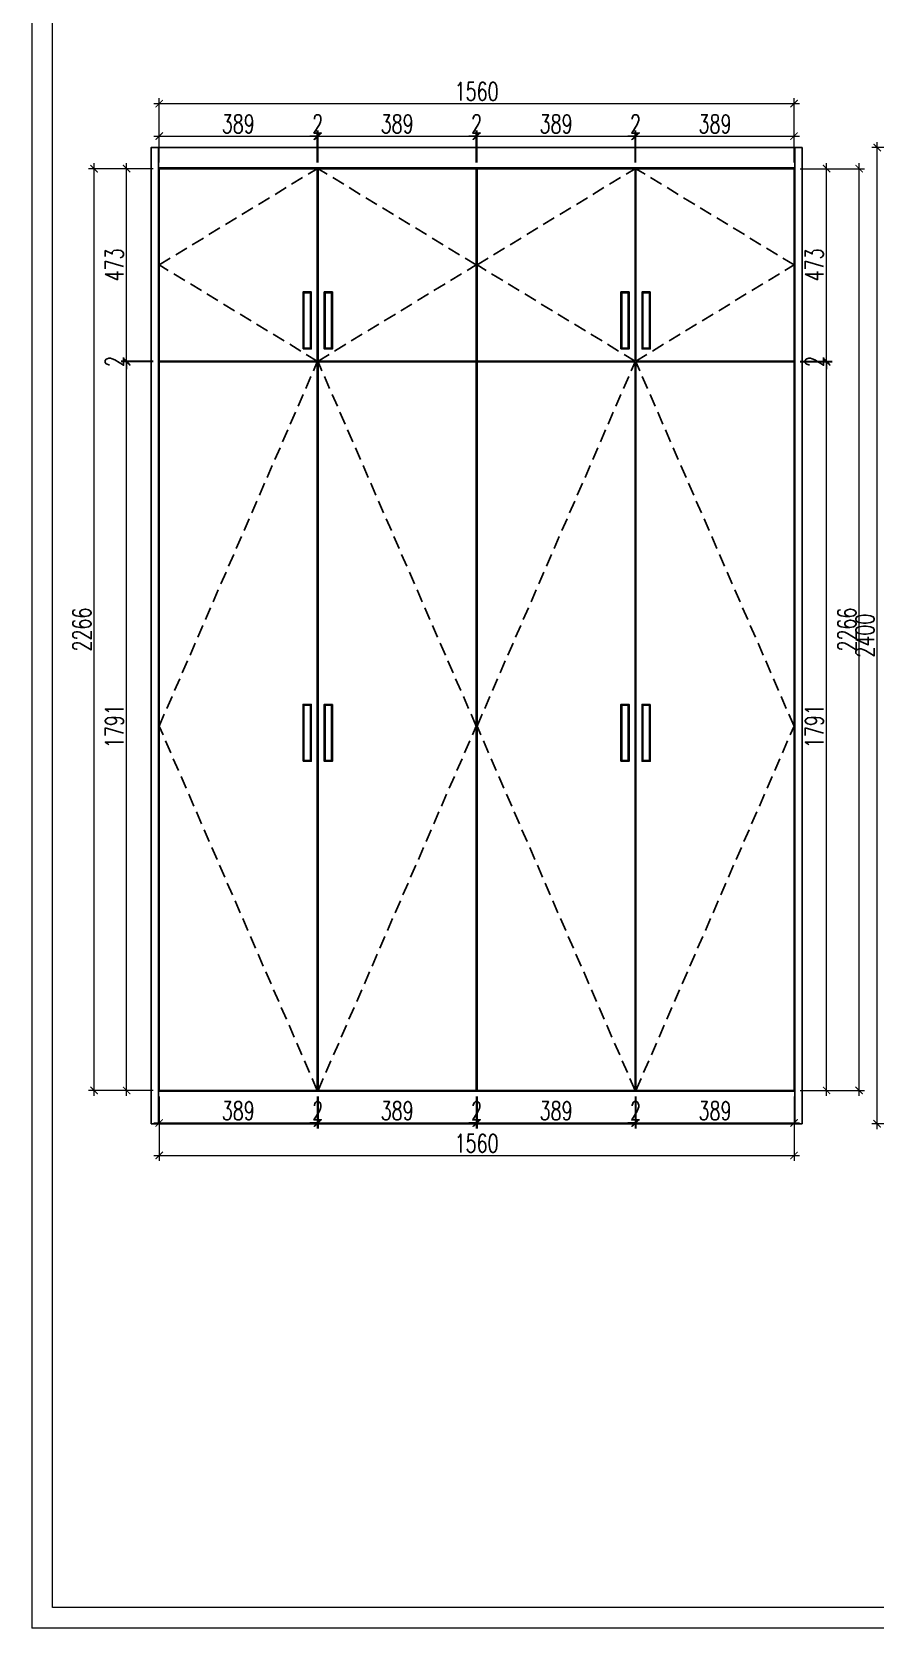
# Model space of a CAD drawing. Header units: millimetres. Extents: x -38266 to -32473, y -5741 to 727.
# Drawn here: x -38266 to -36195, y -5741 to -1817 of the extents above; entities that cross this region are included whole.
import ezdxf
from ezdxf.enums import TextEntityAlignment as Align

# ---------------------------------------------------------------- set-up
doc = ezdxf.new("R2010")
doc.units = ezdxf.units.MM
doc.header["$LTSCALE"] = 5
doc.linetypes.add('HIDDEN', pattern=[9.525, 6.35, -3.175])
for name, color, linetype in [('0-标注', 7, 'Continuous'), ('Layer_CabinetText', 3, 'Continuous'), ('图框', 7, 'Continuous'), ('抽屉盒', 8, 'Continuous'), ('拉手', 252, 'Continuous'), ('暗拉手', 252, 'Continuous'), ('柜体结构', 7, 'Continuous'), ('灯带', 7, 'Continuous'), ('衣杆', 7, 'Continuous'), ('门板图纸', 6, 'Continuous'), ('门板开启线', 8, 'HIDDEN'), ('门板遮罩', 7, 'Continuous')]:
    doc.layers.add(name, color=color, linetype=linetype)
doc.styles.add('DIMTEXT', font='simplex.shx', dxfattribs={"width": 0.7, "bigfont": 'gbcbig.shx'})
doc.styles.get("Standard").update_dxf_attribs({"font": 'arial.ttf'})
doc.dimstyles.new('雷神标注3', dxfattribs={"dimscale": 15, "dimtxt": 3, "dimasz": 1.2, "dimexe": 0.9, "dimexo": 1, "dimgap": 0.5, "dimtad": 1, "dimdec": 0, "dimzin": 13, "dimdsep": 46, "dimtxsty": 'DIMTEXT', "dimblk1": 'ARCHTICK', "dimblk2": 'ARCHTICK', "dimsah": 1, "dimcen": 2, "dimdle": 0.9, "dimclrd": 1, "dimclre": 1, "dimclrt": 1, "dimadec": 1, "dimazin": 0, "dimtfac": 1, "dimtdec": 0, "dimtix": 1, "dimtmove": 1, "dimatfit": 3, "dimfxl": 5, "dimfxlon": 1, "dimtolj": 1, "dimtzin": 13, "dimlwd": 5, "dimlwe": 5, "dimarcsym": 0})

# ---------------------------------------------------------------- blocks, each defined once
blk = doc.blocks.new('*U3')
at = {"color": 2}
for points in [[(55, -2.8), (70, -2.8), (70, 92.2), (55, 92.2)], [(703, 92.2), (718, 92.2), (718, -2.8), (703, -2.8)], [(5, 44.3), (0, 44.3), (0, 0), (5, 0)], [(5, 42), (55, 42), (55, 2.2), (5, 2.2)], [(70, 42.2), (120, 42.2), (120, 2.2), (70, 2.2)], [(120, 42.2), (653, 42.2), (653, 2.2), (120, 2.2)], [(653, 42.2), (703, 42.2), (703, 2.2), (653, 2.2)], [(718, 42.2), (768, 42.2), (768, 2.2), (718, 2.2)], [(768, 0.2), (773, 0.2), (773, 44.8), (768, 44.8)]]:
    blk.add_lwpolyline(points, close=True, dxfattribs=at)
blk = doc.blocks.new('*U4')
at = {"color": 2}
for p, q in [((0, 10), (773, 10)), ((0, 0), (0, 10)), ((773, 0), (0, 0)), ((2, 0), (2, 10)), ((771, 10), (771, 0)), ((773, 10), (773, 0))]:
    blk.add_line(p, q, dxfattribs=at)
at = {"color": 2, "linetype": 'HIDDEN'}
blk.add_line((2, 3.5), (771, 3.5), dxfattribs=at)
blk = doc.blocks.new('雷神工具箱暗拉手')
at = {"ltscale": 133.333333}
blk.add_lwpolyline([(50, 12.5), (50, -12.5), (-50, -12.5), (-50, 12.5)], close=True, dxfattribs=at)
at = {"color": 250, "ltscale": 133.333333}
blk.add_lwpolyline([(47.5, 10), (47.5, -10), (-47.5, -10), (-47.5, 10)], close=True, dxfattribs=at)
at = {"color": 8, "ltscale": 133.333333}
blk.add_lwpolyline([(25, -10, 1), (25, 10), (-25, 10, 1), (-25, -10), (26.3, -10)], format="xyb", dxfattribs=at)
blk = doc.blocks.new('202603062104', base_point=(81.8, 110.7))
at = {"color": 2}
for points in [[(71.8, 40.7), (91.8, 40.7), (91.8, 180.7), (71.8, 180.7)], [(73.8, 42.7), (89.8, 42.7), (89.8, 178.7), (73.8, 178.7)]]:
    blk.add_lwpolyline(points, close=True, dxfattribs=at)
blk = doc.blocks.new('_ARCHTICK')
at = {"color": 0, "linetype": 'ByBlock', "const_width": 0.15}
blk.add_lwpolyline([(-0.5, -0.5), (0.5, 0.5)], dxfattribs=at)
blk = doc.blocks.new('*D13')
at = {"layer": '0-标注', "color": 1, "lineweight": 5, "transparency": 16777216}
for p, q in [((-37953.7, -4434.2), (-37953.7, -4512.7)), ((-37565.2, -4434.2), (-37565.2, -4512.7)), ((-37967.2, -4499.2), (-37551.7, -4499.2))]:
    blk.add_line(p, q, dxfattribs=at)
at = {"layer": 'Defpoints', "color": 0, "transparency": 16777216}
for p in [(-37953.7, -4419.2), (-37565.2, -4419.2), (-37565.2, -4499.2)]:
    blk.add_point(p, dxfattribs=at)
at = {"layer": '0-标注', "color": 1, "lineweight": 5, "transparency": 16777216, "xscale": 17.99999999999999, "yscale": 17.99999999999999, "zscale": 17.99999999999999, "rotation": 180}
blk.add_blockref('_ARCHTICK', (-37953.7, -4499.2), dxfattribs=at)
at = {"layer": '0-标注', "color": 1, "lineweight": 5, "transparency": 16777216, "xscale": 17.99999999999999, "yscale": 17.99999999999999, "zscale": 17.99999999999999}
blk.add_blockref('_ARCHTICK', (-37565.2, -4499.2), dxfattribs=at)
at = {"layer": '0-标注', "color": 1, "transparency": 16777216, "insert": (-37759.45, -4469.2), "char_height": 45, "attachment_point": 5, "style": 'DIMTEXT'}
blk.add_mtext('\\A1;389', dxfattribs=at)
blk = doc.blocks.new('*D14')
at = {"layer": '0-标注', "color": 1, "lineweight": 5, "transparency": 16777216}
for p, q in [((-37565.2, -4434.2), (-37565.2, -4512.7)), ((-37563.2, -4434.2), (-37563.2, -4512.7)), ((-37565.2, -4499.2), (-37583.2, -4499.2)), ((-37565.2, -4499.2), (-37563.2, -4499.2)), ((-37563.2, -4499.2), (-37545.2, -4499.2))]:
    blk.add_line(p, q, dxfattribs=at)
at = {"layer": 'Defpoints', "color": 0, "transparency": 16777216}
for p in [(-37565.2, -4419.2), (-37563.2, -4419.2), (-37563.2, -4499.2)]:
    blk.add_point(p, dxfattribs=at)
at = {"layer": '0-标注', "color": 1, "lineweight": 5, "transparency": 16777216, "xscale": 17.99999999999999, "yscale": 17.99999999999999, "zscale": 17.99999999999999}
blk.add_blockref('_ARCHTICK', (-37565.2, -4499.2), dxfattribs=at)
at = {"layer": '0-标注', "color": 1, "lineweight": 5, "transparency": 16777216, "xscale": 17.99999999999999, "yscale": 17.99999999999999, "zscale": 17.99999999999999, "rotation": 180}
blk.add_blockref('_ARCHTICK', (-37563.2, -4499.2), dxfattribs=at)
at = {"layer": '0-标注', "color": 1, "transparency": 16777216, "insert": (-37564.2, -4469.2), "char_height": 45, "attachment_point": 5, "style": 'DIMTEXT'}
blk.add_mtext('\\A1;2', dxfattribs=at)
blk = doc.blocks.new('*D15')
at = {"layer": '0-标注', "color": 1, "lineweight": 5, "transparency": 16777216}
for p, q in [((-37563.2, -4434.2), (-37563.2, -4512.7)), ((-37174.7, -4434.2), (-37174.7, -4512.7)), ((-37576.7, -4499.2), (-37161.2, -4499.2))]:
    blk.add_line(p, q, dxfattribs=at)
at = {"layer": 'Defpoints', "color": 0, "transparency": 16777216}
for p in [(-37563.2, -4419.2), (-37174.7, -4419.2), (-37174.7, -4499.2)]:
    blk.add_point(p, dxfattribs=at)
at = {"layer": '0-标注', "color": 1, "lineweight": 5, "transparency": 16777216, "xscale": 17.99999999999999, "yscale": 17.99999999999999, "zscale": 17.99999999999999, "rotation": 180}
blk.add_blockref('_ARCHTICK', (-37563.2, -4499.2), dxfattribs=at)
at = {"layer": '0-标注', "color": 1, "lineweight": 5, "transparency": 16777216, "xscale": 17.99999999999999, "yscale": 17.99999999999999, "zscale": 17.99999999999999}
blk.add_blockref('_ARCHTICK', (-37174.7, -4499.2), dxfattribs=at)
at = {"layer": '0-标注', "color": 1, "transparency": 16777216, "insert": (-37368.95, -4469.2), "char_height": 45, "attachment_point": 5, "style": 'DIMTEXT'}
blk.add_mtext('\\A1;389', dxfattribs=at)
blk = doc.blocks.new('*D16')
at = {"layer": '0-标注', "color": 1, "lineweight": 5, "transparency": 16777216}
for p, q in [((-37174.7, -4434.2), (-37174.7, -4512.7)), ((-37172.7, -4434.2), (-37172.7, -4512.7)), ((-37174.7, -4499.2), (-37192.7, -4499.2)), ((-37174.7, -4499.2), (-37172.7, -4499.2)), ((-37172.7, -4499.2), (-37154.7, -4499.2))]:
    blk.add_line(p, q, dxfattribs=at)
at = {"layer": 'Defpoints', "color": 0, "transparency": 16777216}
for p in [(-37174.7, -4419.2), (-37172.7, -4419.2), (-37172.7, -4499.2)]:
    blk.add_point(p, dxfattribs=at)
at = {"layer": '0-标注', "color": 1, "lineweight": 5, "transparency": 16777216, "xscale": 17.99999999999999, "yscale": 17.99999999999999, "zscale": 17.99999999999999}
blk.add_blockref('_ARCHTICK', (-37174.7, -4499.2), dxfattribs=at)
at = {"layer": '0-标注', "color": 1, "lineweight": 5, "transparency": 16777216, "xscale": 17.99999999999999, "yscale": 17.99999999999999, "zscale": 17.99999999999999, "rotation": 180}
blk.add_blockref('_ARCHTICK', (-37172.7, -4499.2), dxfattribs=at)
at = {"layer": '0-标注', "color": 1, "transparency": 16777216, "insert": (-37173.7, -4469.2), "char_height": 45, "attachment_point": 5, "style": 'DIMTEXT'}
blk.add_mtext('\\A1;2', dxfattribs=at)
blk = doc.blocks.new('*D17')
at = {"layer": '0-标注', "color": 1, "lineweight": 5, "transparency": 16777216}
for p, q in [((-37172.7, -4434.2), (-37172.7, -4512.7)), ((-36784.2, -4434.2), (-36784.2, -4512.7)), ((-37186.2, -4499.2), (-36770.7, -4499.2))]:
    blk.add_line(p, q, dxfattribs=at)
at = {"layer": 'Defpoints', "color": 0, "transparency": 16777216}
for p in [(-37172.7, -4419.2), (-36784.2, -4419.2), (-36784.2, -4499.2)]:
    blk.add_point(p, dxfattribs=at)
at = {"layer": '0-标注', "color": 1, "lineweight": 5, "transparency": 16777216, "xscale": 17.99999999999999, "yscale": 17.99999999999999, "zscale": 17.99999999999999, "rotation": 180}
blk.add_blockref('_ARCHTICK', (-37172.7, -4499.2), dxfattribs=at)
at = {"layer": '0-标注', "color": 1, "lineweight": 5, "transparency": 16777216, "xscale": 17.99999999999999, "yscale": 17.99999999999999, "zscale": 17.99999999999999}
blk.add_blockref('_ARCHTICK', (-36784.2, -4499.2), dxfattribs=at)
at = {"layer": '0-标注', "color": 1, "transparency": 16777216, "insert": (-36978.45, -4469.2), "char_height": 45, "attachment_point": 5, "style": 'DIMTEXT'}
blk.add_mtext('\\A1;389', dxfattribs=at)
blk = doc.blocks.new('*D18')
at = {"layer": '0-标注', "color": 1, "lineweight": 5, "transparency": 16777216}
for p, q in [((-36784.2, -4434.2), (-36784.2, -4512.7)), ((-36782.2, -4434.2), (-36782.2, -4512.7)), ((-36784.2, -4499.2), (-36802.2, -4499.2)), ((-36784.2, -4499.2), (-36782.2, -4499.2)), ((-36782.2, -4499.2), (-36764.2, -4499.2))]:
    blk.add_line(p, q, dxfattribs=at)
at = {"layer": 'Defpoints', "color": 0, "transparency": 16777216}
for p in [(-36784.2, -4419.2), (-36782.2, -4419.2), (-36782.2, -4499.2)]:
    blk.add_point(p, dxfattribs=at)
at = {"layer": '0-标注', "color": 1, "lineweight": 5, "transparency": 16777216, "xscale": 17.99999999999999, "yscale": 17.99999999999999, "zscale": 17.99999999999999}
blk.add_blockref('_ARCHTICK', (-36784.2, -4499.2), dxfattribs=at)
at = {"layer": '0-标注', "color": 1, "lineweight": 5, "transparency": 16777216, "xscale": 17.99999999999999, "yscale": 17.99999999999999, "zscale": 17.99999999999999, "rotation": 180}
blk.add_blockref('_ARCHTICK', (-36782.2, -4499.2), dxfattribs=at)
at = {"layer": '0-标注', "color": 1, "transparency": 16777216, "insert": (-36783.2, -4469.2), "char_height": 45, "attachment_point": 5, "style": 'DIMTEXT'}
blk.add_mtext('\\A1;2', dxfattribs=at)
blk = doc.blocks.new('*D19')
at = {"layer": '0-标注', "color": 1, "lineweight": 5, "transparency": 16777216}
for p, q in [((-36782.2, -4434.2), (-36782.2, -4512.7)), ((-36393.7, -4434.2), (-36393.7, -4512.7)), ((-36795.7, -4499.2), (-36380.2, -4499.2))]:
    blk.add_line(p, q, dxfattribs=at)
at = {"layer": 'Defpoints', "color": 0, "transparency": 16777216}
for p in [(-36782.2, -4419.2), (-36393.7, -4419.2), (-36393.7, -4499.2)]:
    blk.add_point(p, dxfattribs=at)
at = {"layer": '0-标注', "color": 1, "lineweight": 5, "transparency": 16777216, "xscale": 17.99999999999999, "yscale": 17.99999999999999, "zscale": 17.99999999999999, "rotation": 180}
blk.add_blockref('_ARCHTICK', (-36782.2, -4499.2), dxfattribs=at)
at = {"layer": '0-标注', "color": 1, "lineweight": 5, "transparency": 16777216, "xscale": 17.99999999999999, "yscale": 17.99999999999999, "zscale": 17.99999999999999}
blk.add_blockref('_ARCHTICK', (-36393.7, -4499.2), dxfattribs=at)
at = {"layer": '0-标注', "color": 1, "transparency": 16777216, "insert": (-36587.95, -4469.2), "char_height": 45, "attachment_point": 5, "style": 'DIMTEXT'}
blk.add_mtext('\\A1;389', dxfattribs=at)
blk = doc.blocks.new('*D20')
at = {"layer": '0-标注', "color": 1, "lineweight": 5, "transparency": 16777216}
for p, q in [((-37953.7, -4504.2), (-37953.7, -4592.7)), ((-36393.7, -4504.2), (-36393.7, -4592.7)), ((-37967.2, -4579.2), (-36380.2, -4579.2))]:
    blk.add_line(p, q, dxfattribs=at)
at = {"layer": 'Defpoints', "color": 0, "transparency": 16777216}
for p in [(-37953.7, -4419.2), (-36393.7, -4419.2), (-36393.7, -4579.2)]:
    blk.add_point(p, dxfattribs=at)
at = {"layer": '0-标注', "color": 1, "lineweight": 5, "transparency": 16777216, "xscale": 17.99999999999999, "yscale": 17.99999999999999, "zscale": 17.99999999999999, "rotation": 180}
blk.add_blockref('_ARCHTICK', (-37953.7, -4579.2), dxfattribs=at)
at = {"layer": '0-标注', "color": 1, "lineweight": 5, "transparency": 16777216, "xscale": 17.99999999999999, "yscale": 17.99999999999999, "zscale": 17.99999999999999}
blk.add_blockref('_ARCHTICK', (-36393.7, -4579.2), dxfattribs=at)
at = {"layer": '0-标注', "color": 1, "transparency": 16777216, "insert": (-37173.7, -4549.2), "char_height": 45, "attachment_point": 5, "style": 'DIMTEXT'}
blk.add_mtext('\\A1;1560', dxfattribs=at)
blk = doc.blocks.new('*D21')
at = {"layer": '0-标注', "color": 1, "lineweight": 5, "transparency": 16777216}
for p, q in [((-37968.7, -2628.2), (-38047.2, -2628.2)), ((-38033.7, -4432.7), (-38033.7, -2614.7)), ((-37968.7, -4419.2), (-38047.2, -4419.2))]:
    blk.add_line(p, q, dxfattribs=at)
at = {"layer": 'Defpoints', "color": 0, "transparency": 16777216}
for p in [(-38033.7, -2628.2), (-37953.7, -2628.2), (-37953.7, -4419.2)]:
    blk.add_point(p, dxfattribs=at)
at = {"layer": '0-标注', "color": 1, "lineweight": 5, "transparency": 16777216, "xscale": 17.99999999999999, "yscale": 17.99999999999999, "zscale": 17.99999999999999}
for p, rotation in [((-38033.7, -2628.2), 90), ((-38033.7, -4419.2), 270)]:
    blk.add_blockref('_ARCHTICK', p, dxfattribs=dict(at, rotation=rotation))
at = {"layer": '0-标注', "color": 1, "transparency": 16777216, "insert": (-38063.7, -3523.7), "char_height": 45, "attachment_point": 5, "rotation": 90, "style": 'DIMTEXT'}
blk.add_mtext('\\A1;1791', dxfattribs=at)
blk = doc.blocks.new('*D22')
at = {"layer": '0-标注', "color": 1, "lineweight": 5, "transparency": 16777216}
for p, q in [((-37968.7, -2626.2), (-38047.2, -2626.2)), ((-37968.7, -2628.2), (-38047.2, -2628.2)), ((-38033.7, -2626.2), (-38033.7, -2608.2)), ((-38033.7, -2628.2), (-38033.7, -2626.2)), ((-38033.7, -2628.2), (-38033.7, -2646.2))]:
    blk.add_line(p, q, dxfattribs=at)
at = {"layer": 'Defpoints', "color": 0, "transparency": 16777216}
for p in [(-38033.7, -2626.2), (-37953.7, -2626.2), (-37953.7, -2628.2)]:
    blk.add_point(p, dxfattribs=at)
at = {"layer": '0-标注', "color": 1, "lineweight": 5, "transparency": 16777216, "xscale": 17.99999999999999, "yscale": 17.99999999999999, "zscale": 17.99999999999999}
for p, rotation in [((-38033.7, -2626.2), 270), ((-38033.7, -2628.2), 90)]:
    blk.add_blockref('_ARCHTICK', p, dxfattribs=dict(at, rotation=rotation))
at = {"layer": '0-标注', "color": 1, "transparency": 16777216, "insert": (-38063.7, -2627.2), "char_height": 45, "attachment_point": 5, "rotation": 90, "style": 'DIMTEXT'}
blk.add_mtext('\\A1;2', dxfattribs=at)
blk = doc.blocks.new('*D23')
at = {"layer": '0-标注', "color": 1, "lineweight": 5, "transparency": 16777216}
for p, q in [((-37968.7, -2153.2), (-38047.2, -2153.2)), ((-38033.7, -2639.7), (-38033.7, -2139.7)), ((-37968.7, -2626.2), (-38047.2, -2626.2))]:
    blk.add_line(p, q, dxfattribs=at)
at = {"layer": 'Defpoints', "color": 0, "transparency": 16777216}
for p in [(-38033.7, -2153.2), (-37953.7, -2153.2), (-37953.7, -2626.2)]:
    blk.add_point(p, dxfattribs=at)
at = {"layer": '0-标注', "color": 1, "lineweight": 5, "transparency": 16777216, "xscale": 17.99999999999999, "yscale": 17.99999999999999, "zscale": 17.99999999999999}
for p, rotation in [((-38033.7, -2153.2), 90), ((-38033.7, -2626.2), 270)]:
    blk.add_blockref('_ARCHTICK', p, dxfattribs=dict(at, rotation=rotation))
at = {"layer": '0-标注', "color": 1, "transparency": 16777216, "insert": (-38063.7, -2389.7), "char_height": 45, "attachment_point": 5, "rotation": 90, "style": 'DIMTEXT'}
blk.add_mtext('\\A1;473', dxfattribs=at)
blk = doc.blocks.new('*D24')
at = {"layer": '0-标注', "color": 1, "lineweight": 5, "transparency": 16777216}
for p, q in [((-38038.7, -2153.2), (-38127.2, -2153.2)), ((-38113.7, -4432.7), (-38113.7, -2139.7)), ((-38038.7, -4419.2), (-38127.2, -4419.2))]:
    blk.add_line(p, q, dxfattribs=at)
at = {"layer": 'Defpoints', "color": 0, "transparency": 16777216}
for p in [(-38113.7, -2153.2), (-37953.7, -2153.2), (-37953.7, -4419.2)]:
    blk.add_point(p, dxfattribs=at)
at = {"layer": '0-标注', "color": 1, "lineweight": 5, "transparency": 16777216, "xscale": 17.99999999999999, "yscale": 17.99999999999999, "zscale": 17.99999999999999}
for p, rotation in [((-38113.7, -2153.2), 90), ((-38113.7, -4419.2), 270)]:
    blk.add_blockref('_ARCHTICK', p, dxfattribs=dict(at, rotation=rotation))
at = {"layer": '0-标注', "color": 1, "transparency": 16777216, "insert": (-38143.7, -3286.2), "char_height": 45, "attachment_point": 5, "rotation": 90, "style": 'DIMTEXT'}
blk.add_mtext('\\A1;2266', dxfattribs=at)
blk = doc.blocks.new('*D25')
at = {"layer": '0-标注', "color": 1, "lineweight": 5, "transparency": 16777216}
for p, q in [((-37967.2, -2073.2), (-37551.7, -2073.2)), ((-37953.7, -2138.2), (-37953.7, -2059.7)), ((-37565.2, -2138.2), (-37565.2, -2059.7))]:
    blk.add_line(p, q, dxfattribs=at)
at = {"layer": 'Defpoints', "color": 0, "transparency": 16777216}
for p in [(-37565.2, -2073.2), (-37953.7, -2153.2), (-37565.2, -2153.2)]:
    blk.add_point(p, dxfattribs=at)
at = {"layer": '0-标注', "color": 1, "lineweight": 5, "transparency": 16777216, "xscale": 17.99999999999999, "yscale": 17.99999999999999, "zscale": 17.99999999999999, "rotation": 180}
blk.add_blockref('_ARCHTICK', (-37953.7, -2073.2), dxfattribs=at)
at = {"layer": '0-标注', "color": 1, "lineweight": 5, "transparency": 16777216, "xscale": 17.99999999999999, "yscale": 17.99999999999999, "zscale": 17.99999999999999}
blk.add_blockref('_ARCHTICK', (-37565.2, -2073.2), dxfattribs=at)
at = {"layer": '0-标注', "color": 1, "transparency": 16777216, "insert": (-37759.45, -2043.2), "char_height": 45, "attachment_point": 5, "style": 'DIMTEXT'}
blk.add_mtext('\\A1;389', dxfattribs=at)
blk = doc.blocks.new('*D26')
at = {"layer": '0-标注', "color": 1, "lineweight": 5, "transparency": 16777216}
for p, q in [((-37565.2, -2073.2), (-37583.2, -2073.2)), ((-37565.2, -2138.2), (-37565.2, -2059.7)), ((-37565.2, -2073.2), (-37563.2, -2073.2)), ((-37563.2, -2138.2), (-37563.2, -2059.7)), ((-37563.2, -2073.2), (-37545.2, -2073.2))]:
    blk.add_line(p, q, dxfattribs=at)
at = {"layer": 'Defpoints', "color": 0, "transparency": 16777216}
for p in [(-37563.2, -2073.2), (-37565.2, -2153.2), (-37563.2, -2153.2)]:
    blk.add_point(p, dxfattribs=at)
at = {"layer": '0-标注', "color": 1, "lineweight": 5, "transparency": 16777216, "xscale": 17.99999999999999, "yscale": 17.99999999999999, "zscale": 17.99999999999999}
blk.add_blockref('_ARCHTICK', (-37565.2, -2073.2), dxfattribs=at)
at = {"layer": '0-标注', "color": 1, "lineweight": 5, "transparency": 16777216, "xscale": 17.99999999999999, "yscale": 17.99999999999999, "zscale": 17.99999999999999, "rotation": 180}
blk.add_blockref('_ARCHTICK', (-37563.2, -2073.2), dxfattribs=at)
at = {"layer": '0-标注', "color": 1, "transparency": 16777216, "insert": (-37564.2, -2043.2), "char_height": 45, "attachment_point": 5, "style": 'DIMTEXT'}
blk.add_mtext('\\A1;2', dxfattribs=at)
blk = doc.blocks.new('*D27')
at = {"layer": '0-标注', "color": 1, "lineweight": 5, "transparency": 16777216}
for p, q in [((-37576.7, -2073.2), (-37161.2, -2073.2)), ((-37563.2, -2138.2), (-37563.2, -2059.7)), ((-37174.7, -2138.2), (-37174.7, -2059.7))]:
    blk.add_line(p, q, dxfattribs=at)
at = {"layer": 'Defpoints', "color": 0, "transparency": 16777216}
for p in [(-37174.7, -2073.2), (-37563.2, -2153.2), (-37174.7, -2153.2)]:
    blk.add_point(p, dxfattribs=at)
at = {"layer": '0-标注', "color": 1, "lineweight": 5, "transparency": 16777216, "xscale": 17.99999999999999, "yscale": 17.99999999999999, "zscale": 17.99999999999999, "rotation": 180}
blk.add_blockref('_ARCHTICK', (-37563.2, -2073.2), dxfattribs=at)
at = {"layer": '0-标注', "color": 1, "lineweight": 5, "transparency": 16777216, "xscale": 17.99999999999999, "yscale": 17.99999999999999, "zscale": 17.99999999999999}
blk.add_blockref('_ARCHTICK', (-37174.7, -2073.2), dxfattribs=at)
at = {"layer": '0-标注', "color": 1, "transparency": 16777216, "insert": (-37368.95, -2043.2), "char_height": 45, "attachment_point": 5, "style": 'DIMTEXT'}
blk.add_mtext('\\A1;389', dxfattribs=at)
blk = doc.blocks.new('*D28')
at = {"layer": '0-标注', "color": 1, "lineweight": 5, "transparency": 16777216}
for p, q in [((-37174.7, -2073.2), (-37192.7, -2073.2)), ((-37174.7, -2138.2), (-37174.7, -2059.7)), ((-37174.7, -2073.2), (-37172.7, -2073.2)), ((-37172.7, -2138.2), (-37172.7, -2059.7)), ((-37172.7, -2073.2), (-37154.7, -2073.2))]:
    blk.add_line(p, q, dxfattribs=at)
at = {"layer": 'Defpoints', "color": 0, "transparency": 16777216}
for p in [(-37172.7, -2073.2), (-37174.7, -2153.2), (-37172.7, -2153.2)]:
    blk.add_point(p, dxfattribs=at)
at = {"layer": '0-标注', "color": 1, "lineweight": 5, "transparency": 16777216, "xscale": 17.99999999999999, "yscale": 17.99999999999999, "zscale": 17.99999999999999}
blk.add_blockref('_ARCHTICK', (-37174.7, -2073.2), dxfattribs=at)
at = {"layer": '0-标注', "color": 1, "lineweight": 5, "transparency": 16777216, "xscale": 17.99999999999999, "yscale": 17.99999999999999, "zscale": 17.99999999999999, "rotation": 180}
blk.add_blockref('_ARCHTICK', (-37172.7, -2073.2), dxfattribs=at)
at = {"layer": '0-标注', "color": 1, "transparency": 16777216, "insert": (-37173.7, -2043.2), "char_height": 45, "attachment_point": 5, "style": 'DIMTEXT'}
blk.add_mtext('\\A1;2', dxfattribs=at)
blk = doc.blocks.new('*D29')
at = {"layer": '0-标注', "color": 1, "lineweight": 5, "transparency": 16777216}
for p, q in [((-37186.2, -2073.2), (-36770.7, -2073.2)), ((-37172.7, -2138.2), (-37172.7, -2059.7)), ((-36784.2, -2138.2), (-36784.2, -2059.7))]:
    blk.add_line(p, q, dxfattribs=at)
at = {"layer": 'Defpoints', "color": 0, "transparency": 16777216}
for p in [(-36784.2, -2073.2), (-37172.7, -2153.2), (-36784.2, -2153.2)]:
    blk.add_point(p, dxfattribs=at)
at = {"layer": '0-标注', "color": 1, "lineweight": 5, "transparency": 16777216, "xscale": 17.99999999999999, "yscale": 17.99999999999999, "zscale": 17.99999999999999, "rotation": 180}
blk.add_blockref('_ARCHTICK', (-37172.7, -2073.2), dxfattribs=at)
at = {"layer": '0-标注', "color": 1, "lineweight": 5, "transparency": 16777216, "xscale": 17.99999999999999, "yscale": 17.99999999999999, "zscale": 17.99999999999999}
blk.add_blockref('_ARCHTICK', (-36784.2, -2073.2), dxfattribs=at)
at = {"layer": '0-标注', "color": 1, "transparency": 16777216, "insert": (-36978.45, -2043.2), "char_height": 45, "attachment_point": 5, "style": 'DIMTEXT'}
blk.add_mtext('\\A1;389', dxfattribs=at)
blk = doc.blocks.new('*D30')
at = {"layer": '0-标注', "color": 1, "lineweight": 5, "transparency": 16777216}
for p, q in [((-36784.2, -2073.2), (-36802.2, -2073.2)), ((-36784.2, -2138.2), (-36784.2, -2059.7)), ((-36784.2, -2073.2), (-36782.2, -2073.2)), ((-36782.2, -2138.2), (-36782.2, -2059.7)), ((-36782.2, -2073.2), (-36764.2, -2073.2))]:
    blk.add_line(p, q, dxfattribs=at)
at = {"layer": 'Defpoints', "color": 0, "transparency": 16777216}
for p in [(-36782.2, -2073.2), (-36784.2, -2153.2), (-36782.2, -2153.2)]:
    blk.add_point(p, dxfattribs=at)
at = {"layer": '0-标注', "color": 1, "lineweight": 5, "transparency": 16777216, "xscale": 17.99999999999999, "yscale": 17.99999999999999, "zscale": 17.99999999999999}
blk.add_blockref('_ARCHTICK', (-36784.2, -2073.2), dxfattribs=at)
at = {"layer": '0-标注', "color": 1, "lineweight": 5, "transparency": 16777216, "xscale": 17.99999999999999, "yscale": 17.99999999999999, "zscale": 17.99999999999999, "rotation": 180}
blk.add_blockref('_ARCHTICK', (-36782.2, -2073.2), dxfattribs=at)
at = {"layer": '0-标注', "color": 1, "transparency": 16777216, "insert": (-36783.2, -2043.2), "char_height": 45, "attachment_point": 5, "style": 'DIMTEXT'}
blk.add_mtext('\\A1;2', dxfattribs=at)
blk = doc.blocks.new('*D31')
at = {"layer": '0-标注', "color": 1, "lineweight": 5, "transparency": 16777216}
for p, q in [((-36795.7, -2073.2), (-36380.2, -2073.2)), ((-36782.2, -2138.2), (-36782.2, -2059.7)), ((-36393.7, -2138.2), (-36393.7, -2059.7))]:
    blk.add_line(p, q, dxfattribs=at)
at = {"layer": 'Defpoints', "color": 0, "transparency": 16777216}
for p in [(-36393.7, -2073.2), (-36782.2, -2153.2), (-36393.7, -2153.2)]:
    blk.add_point(p, dxfattribs=at)
at = {"layer": '0-标注', "color": 1, "lineweight": 5, "transparency": 16777216, "xscale": 17.99999999999999, "yscale": 17.99999999999999, "zscale": 17.99999999999999, "rotation": 180}
blk.add_blockref('_ARCHTICK', (-36782.2, -2073.2), dxfattribs=at)
at = {"layer": '0-标注', "color": 1, "lineweight": 5, "transparency": 16777216, "xscale": 17.99999999999999, "yscale": 17.99999999999999, "zscale": 17.99999999999999}
blk.add_blockref('_ARCHTICK', (-36393.7, -2073.2), dxfattribs=at)
at = {"layer": '0-标注', "color": 1, "transparency": 16777216, "insert": (-36587.95, -2043.2), "char_height": 45, "attachment_point": 5, "style": 'DIMTEXT'}
blk.add_mtext('\\A1;389', dxfattribs=at)
blk = doc.blocks.new('*D32')
at = {"layer": '0-标注', "color": 1, "lineweight": 5, "transparency": 16777216}
for p, q in [((-37967.2, -1993.2), (-36380.2, -1993.2)), ((-37953.7, -2068.2), (-37953.7, -1979.7)), ((-36393.7, -2068.2), (-36393.7, -1979.7))]:
    blk.add_line(p, q, dxfattribs=at)
at = {"layer": 'Defpoints', "color": 0, "transparency": 16777216}
for p in [(-36393.7, -1993.2), (-37953.7, -2153.2), (-36393.7, -2153.2)]:
    blk.add_point(p, dxfattribs=at)
at = {"layer": '0-标注', "color": 1, "lineweight": 5, "transparency": 16777216, "xscale": 17.99999999999999, "yscale": 17.99999999999999, "zscale": 17.99999999999999, "rotation": 180}
blk.add_blockref('_ARCHTICK', (-37953.7, -1993.2), dxfattribs=at)
at = {"layer": '0-标注', "color": 1, "lineweight": 5, "transparency": 16777216, "xscale": 17.99999999999999, "yscale": 17.99999999999999, "zscale": 17.99999999999999}
blk.add_blockref('_ARCHTICK', (-36393.7, -1993.2), dxfattribs=at)
at = {"layer": '0-标注', "color": 1, "transparency": 16777216, "insert": (-37173.7, -1963.2), "char_height": 45, "attachment_point": 5, "style": 'DIMTEXT'}
blk.add_mtext('\\A1;1560', dxfattribs=at)
blk = doc.blocks.new('*D33')
at = {"layer": '0-标注', "color": 1, "lineweight": 5, "transparency": 16777216}
for p, q in [((-36378.7, -2628.2), (-36300.2, -2628.2)), ((-36313.7, -4432.7), (-36313.7, -2614.7)), ((-36378.7, -4419.2), (-36300.2, -4419.2))]:
    blk.add_line(p, q, dxfattribs=at)
at = {"layer": 'Defpoints', "color": 0, "transparency": 16777216}
for p in [(-36393.7, -2628.2), (-36313.7, -2628.2), (-36393.7, -4419.2)]:
    blk.add_point(p, dxfattribs=at)
at = {"layer": '0-标注', "color": 1, "lineweight": 5, "transparency": 16777216, "xscale": 17.99999999999999, "yscale": 17.99999999999999, "zscale": 17.99999999999999}
for p, rotation in [((-36313.7, -2628.2), 90), ((-36313.7, -4419.2), 270)]:
    blk.add_blockref('_ARCHTICK', p, dxfattribs=dict(at, rotation=rotation))
at = {"layer": '0-标注', "color": 1, "transparency": 16777216, "insert": (-36343.7, -3523.7), "char_height": 45, "attachment_point": 5, "rotation": 90, "style": 'DIMTEXT'}
blk.add_mtext('\\A1;1791', dxfattribs=at)
blk = doc.blocks.new('*D34')
at = {"layer": '0-标注', "color": 1, "lineweight": 5, "transparency": 16777216}
for p, q in [((-36378.7, -2626.2), (-36300.2, -2626.2)), ((-36378.7, -2628.2), (-36300.2, -2628.2)), ((-36313.7, -2626.2), (-36313.7, -2608.2)), ((-36313.7, -2628.2), (-36313.7, -2626.2)), ((-36313.7, -2628.2), (-36313.7, -2646.2))]:
    blk.add_line(p, q, dxfattribs=at)
at = {"layer": 'Defpoints', "color": 0, "transparency": 16777216}
for p in [(-36393.7, -2626.2), (-36393.7, -2628.2), (-36313.7, -2626.2)]:
    blk.add_point(p, dxfattribs=at)
at = {"layer": '0-标注', "color": 1, "lineweight": 5, "transparency": 16777216, "xscale": 17.99999999999999, "yscale": 17.99999999999999, "zscale": 17.99999999999999}
for p, rotation in [((-36313.7, -2626.2), 270), ((-36313.7, -2628.2), 90)]:
    blk.add_blockref('_ARCHTICK', p, dxfattribs=dict(at, rotation=rotation))
at = {"layer": '0-标注', "color": 1, "transparency": 16777216, "insert": (-36343.7, -2627.2), "char_height": 45, "attachment_point": 5, "rotation": 90, "style": 'DIMTEXT'}
blk.add_mtext('\\A1;2', dxfattribs=at)
blk = doc.blocks.new('*D35')
at = {"layer": '0-标注', "color": 1, "lineweight": 5, "transparency": 16777216}
for p, q in [((-36378.7, -2153.2), (-36300.2, -2153.2)), ((-36313.7, -2639.7), (-36313.7, -2139.7)), ((-36378.7, -2626.2), (-36300.2, -2626.2))]:
    blk.add_line(p, q, dxfattribs=at)
at = {"layer": 'Defpoints', "color": 0, "transparency": 16777216}
for p in [(-36393.7, -2153.2), (-36313.7, -2153.2), (-36393.7, -2626.2)]:
    blk.add_point(p, dxfattribs=at)
at = {"layer": '0-标注', "color": 1, "lineweight": 5, "transparency": 16777216, "xscale": 17.99999999999999, "yscale": 17.99999999999999, "zscale": 17.99999999999999}
for p, rotation in [((-36313.7, -2153.2), 90), ((-36313.7, -2626.2), 270)]:
    blk.add_blockref('_ARCHTICK', p, dxfattribs=dict(at, rotation=rotation))
at = {"layer": '0-标注', "color": 1, "transparency": 16777216, "insert": (-36343.7, -2389.7), "char_height": 45, "attachment_point": 5, "rotation": 90, "style": 'DIMTEXT'}
blk.add_mtext('\\A1;473', dxfattribs=at)
blk = doc.blocks.new('*D36')
at = {"layer": '0-标注', "color": 1, "lineweight": 5, "transparency": 16777216}
for p, q in [((-36308.7, -2153.2), (-36220.2, -2153.2)), ((-36233.7, -4432.7), (-36233.7, -2139.7)), ((-36308.7, -4419.2), (-36220.2, -4419.2))]:
    blk.add_line(p, q, dxfattribs=at)
at = {"layer": 'Defpoints', "color": 0, "transparency": 16777216}
for p in [(-36393.7, -2153.2), (-36233.7, -2153.2), (-36393.7, -4419.2)]:
    blk.add_point(p, dxfattribs=at)
at = {"layer": '0-标注', "color": 1, "lineweight": 5, "transparency": 16777216, "xscale": 17.99999999999999, "yscale": 17.99999999999999, "zscale": 17.99999999999999}
for p, rotation in [((-36233.7, -2153.2), 90), ((-36233.7, -4419.2), 270)]:
    blk.add_blockref('_ARCHTICK', p, dxfattribs=dict(at, rotation=rotation))
at = {"layer": '0-标注', "color": 1, "transparency": 16777216, "insert": (-36263.7, -3286.2), "char_height": 45, "attachment_point": 5, "rotation": 90, "style": 'DIMTEXT'}
blk.add_mtext('\\A1;2266', dxfattribs=at)
blk = doc.blocks.new('*D56')
at = {"layer": '0-标注', "color": 1, "lineweight": 5, "transparency": 16777216}
for p, q in [((-36114.4, -2101.2), (-36202.9, -2101.2)), ((-36189.4, -4514.7), (-36189.4, -2087.7)), ((-36114.4, -4501.2), (-36202.9, -4501.2))]:
    blk.add_line(p, q, dxfattribs=at)
at = {"layer": 'Defpoints', "color": 0, "transparency": 16777216}
for p in [(-36189.4, -2101.2), (-36029.4, -2101.2), (-36029.4, -4501.2)]:
    blk.add_point(p, dxfattribs=at)
at = {"layer": '0-标注', "color": 1, "lineweight": 5, "transparency": 16777216, "xscale": 17.99999999999999, "yscale": 17.99999999999999, "zscale": 17.99999999999999}
for p, rotation in [((-36189.4, -2101.2), 90), ((-36189.4, -4501.2), 270)]:
    blk.add_blockref('_ARCHTICK', p, dxfattribs=dict(at, rotation=rotation))
at = {"layer": '0-标注', "color": 1, "transparency": 16777216, "insert": (-36219.4, -3301.2), "char_height": 45, "attachment_point": 5, "rotation": 90, "style": 'DIMTEXT'}
blk.add_mtext('\\A1;2400', dxfattribs=at)
blk = doc.blocks.new('雷神图框')
at = {"color": 4, "lineweight": 5}
for p in [(0, 210.02), (297.35, 0)]:
    blk.add_line(p, (0, 0), dxfattribs=at)
at = {"color": 0, "lineweight": 5}
blk.add_line((2.58, 2.58), (2.58, 207.44), dxfattribs=at)
at = {"lineweight": 5}
blk.add_lwpolyline([(2.58, 207.44), (255.61, 207.44), (255.61, 2.58), (2.58, 2.58)], close=True, dxfattribs=at)

msp = doc.modelspace()

# ---------------------------------------------------------------- linework, layer by layer
at = {"layer": '柜体结构', "color": 7}
for points in [[(-37973.7, -4501.2), (-37955.7, -4501.2), (-37955.7, -2101.2), (-37973.7, -2101.2)], [(-37955.7, -2151.2), (-36391.7, -2151.2), (-36391.7, -2101.2), (-37955.7, -2101.2)], [(-36391.7, -4501.2), (-36373.7, -4501.2), (-36373.7, -2101.2), (-36391.7, -2101.2)], [(-37955.7, -2169.2), (-36391.7, -2169.2), (-36391.7, -2151.2), (-37955.7, -2151.2)], [(-37955.7, -4421.2), (-36391.7, -4421.2), (-36391.7, -4403.2), (-37955.7, -4403.2)], [(-37955.7, -4501.2), (-36391.7, -4501.2), (-36391.7, -4421.2), (-37955.7, -4421.2)]]:
    msp.add_lwpolyline(points, close=True, dxfattribs=at)
at = {"layer": '柜体结构'}
for points in [[(-37182.7, -2619.2), (-37164.7, -2619.2), (-37164.7, -2169.2), (-37182.7, -2169.2)], [(-37955.7, -2637.2), (-36391.7, -2637.2), (-36391.7, -2619.2), (-37955.7, -2619.2)], [(-37182.7, -4403.2), (-37164.7, -4403.2), (-37164.7, -2637.2), (-37182.7, -2637.2)], [(-37164.7, -3055.2), (-36391.7, -3055.2), (-36391.7, -3037.2), (-37164.7, -3037.2)], [(-37955.7, -3529.2), (-37182.7, -3529.2), (-37182.7, -3511.2), (-37955.7, -3511.2)], [(-37578.2, -4403.2), (-37560.2, -4403.2), (-37560.2, -3529.2), (-37578.2, -3529.2)], [(-37955.7, -4403.2), (-37905.7, -4403.2), (-37905.7, -3966.2), (-37955.7, -3966.2)]]:
    msp.add_lwpolyline(points, close=True, dxfattribs=at)

# ---------------------------------------------------------------- block references
at = {"layer": '灯带', "color": 7}
for p in [(-37164.7, -2179.2), (-37164.7, -2647.2)]:
    msp.add_blockref('*U4', p, dxfattribs=at)
at = {"layer": '衣杆', "color": 7}
for p in [(-37955.7, -2737.2), (-37164.7, -3155.2)]:
    msp.add_blockref('*U3', p, dxfattribs=at)

# ---------------------------------------------------------------- texts
at = {"layer": 'Layer_CabinetText', "color": 7}
msp.add_text('宽1600高2400深600板厚18', height=25, dxfattribs=at).set_placement((-37173.7, -3301.2), align=Align.MIDDLE_CENTER)

# ---------------------------------------------------------------- dimensions: what is measured, and where the dimension line sits
at = {"layer": '0-标注', "color": 7}
dim = msp.add_aligned_dim(p1=(-36029.4, -4501.2), p2=(-36029.4, -2101.2), distance=160, dimstyle='雷神标注3', dxfattribs=at)
dim.commit()
dim.dimension.update_dxf_attribs({"geometry": '*D56', "text_midpoint": (-36219.4, -3301.2)})

# ---------------------------------------------------------------- next in the draw order: wipeouts: each hides what was drawn before it
for points in [[(-37953.7, -2626.2), (-37565.2, -2626.2), (-37565.2, -2153.2), (-37953.7, -2153.2)], [(-37903.7, -4401.2), (-37580.2, -4401.2), (-37580.2, -4185.7), (-37903.7, -4185.7)]]:
    msp.add_wipeout(points).dxf.layer = '门板遮罩'

# ---------------------------------------------------------------- next in the draw order: linework, layer by layer
at = {"layer": '抽屉盒', "color": 7}
for points in [[(-37892.7, -4368.4), (-37591.2, -4368.4), (-37591.2, -4218.4), (-37892.7, -4218.4)], [(-37892.7, -4368.4), (-37874.7, -4368.4), (-37874.7, -4218.4), (-37892.7, -4218.4)], [(-37609.2, -4368.4), (-37591.2, -4368.4), (-37591.2, -4218.4), (-37609.2, -4218.4)], [(-37879.7, -4356.4), (-37604.2, -4356.4), (-37604.2, -4348.4), (-37879.7, -4348.4)]]:
    msp.add_lwpolyline(points, close=True, dxfattribs=at)
at = {"layer": '门板图纸'}
for points in [[(-37953.7, -2626.2), (-37565.2, -2626.2), (-37565.2, -2153.2), (-37953.7, -2153.2)], [(-37903.7, -4401.2), (-37580.2, -4401.2), (-37580.2, -4185.7), (-37903.7, -4185.7)]]:
    msp.add_lwpolyline(points, close=True, dxfattribs=at)
at = {"layer": '门板开启线'}
for points in [[(-37565.2, -2626.2), (-37953.7, -2389.7), (-37565.2, -2153.2)], [(-37903.7, -4185.7), (-37742, -4401.2), (-37580.2, -4185.7)]]:
    msp.add_lwpolyline(points, dxfattribs=at)

# ---------------------------------------------------------------- next in the draw order: block references
at = {"layer": '拉手'}
msp.add_blockref('202603062104', (-37590.2, -2526.2), dxfattribs=at)
at = {"layer": '暗拉手'}
msp.add_blockref('雷神工具箱暗拉手', (-37742, -4293.4), dxfattribs=at)

# ---------------------------------------------------------------- next in the draw order: texts
at = {"layer": '抽屉盒', "color": 7}
msp.add_text('宽301高150深450板厚18', height=25, dxfattribs=at).set_placement((-37742, -4293.4), align=Align.MIDDLE_CENTER)

# ---------------------------------------------------------------- next in the draw order: wipeouts: each hides what was drawn before it
for points in [[(-37563.2, -2626.2), (-37174.7, -2626.2), (-37174.7, -2153.2), (-37563.2, -2153.2)], [(-37903.7, -4183.7), (-37580.2, -4183.7), (-37580.2, -3968.2), (-37903.7, -3968.2)]]:
    msp.add_wipeout(points).dxf.layer = '门板遮罩'

# ---------------------------------------------------------------- next in the draw order: linework, layer by layer
for points in [[(-37892.7, -4150.9), (-37591.2, -4150.9), (-37591.2, -4000.9), (-37892.7, -4000.9)], [(-37892.7, -4150.9), (-37874.7, -4150.9), (-37874.7, -4000.9), (-37892.7, -4000.9)], [(-37609.2, -4150.9), (-37591.2, -4150.9), (-37591.2, -4000.9), (-37609.2, -4000.9)], [(-37879.7, -4138.9), (-37604.2, -4138.9), (-37604.2, -4130.9), (-37879.7, -4130.9)]]:
    msp.add_lwpolyline(points, close=True, dxfattribs=at)
at = {"layer": '柜体结构'}
msp.add_lwpolyline([(-37955.7, -3966.2), (-37578.2, -3966.2), (-37578.2, -3948.2), (-37955.7, -3948.2)], close=True, dxfattribs=at)
at = {"layer": '门板图纸'}
for points in [[(-37563.2, -2626.2), (-37174.7, -2626.2), (-37174.7, -2153.2), (-37563.2, -2153.2)], [(-37903.7, -4183.7), (-37580.2, -4183.7), (-37580.2, -3968.2), (-37903.7, -3968.2)]]:
    msp.add_lwpolyline(points, close=True, dxfattribs=at)
at = {"layer": '门板开启线'}
for points in [[(-37563.2, -2626.2), (-37174.7, -2389.7), (-37563.2, -2153.2)], [(-37903.7, -3968.2), (-37742, -4183.7), (-37580.2, -3968.2)]]:
    msp.add_lwpolyline(points, dxfattribs=at)

# ---------------------------------------------------------------- next in the draw order: block references
at = {"layer": '拉手', "rotation": 180}
msp.add_blockref('202603062104', (-37538.2, -2526.2), dxfattribs=at)
at = {"layer": '暗拉手'}
msp.add_blockref('雷神工具箱暗拉手', (-37742, -4075.9), dxfattribs=at)

# ---------------------------------------------------------------- next in the draw order: texts
at = {"layer": '抽屉盒', "color": 7}
msp.add_text('宽301高150深450板厚18', height=25, dxfattribs=at).set_placement((-37742, -4075.9), align=Align.MIDDLE_CENTER)

# ---------------------------------------------------------------- next in the draw order: dimensions: what is measured, and where the dimension line sits
at = {"layer": '0-标注', "color": 7}
for p1, p2, picture, middle in [((-37953.7, -2153.2), (-37565.2, -2153.2), '*D25', (-37759.45, -2043.2)), ((-37565.2, -2153.2), (-37563.2, -2153.2), '*D26', (-37564.2, -2043.2))]:
    dim = msp.add_aligned_dim(p1=p1, p2=p2, distance=80, dimstyle='雷神标注3', dxfattribs=at)
    dim.commit()
    dim.dimension.update_dxf_attribs({"geometry": picture, "text_midpoint": middle})

# ---------------------------------------------------------------- next in the draw order: wipeouts: each hides what was drawn before it
for points in [[(-37172.7, -2626.2), (-36784.2, -2626.2), (-36784.2, -2153.2), (-37172.7, -2153.2)], [(-37953.7, -4419.2), (-37565.2, -4419.2), (-37565.2, -2628.2), (-37953.7, -2628.2)]]:
    msp.add_wipeout(points).dxf.layer = '门板遮罩'

# ---------------------------------------------------------------- next in the draw order: linework, layer by layer
at = {"layer": '门板图纸'}
for points in [[(-37172.7, -2626.2), (-36784.2, -2626.2), (-36784.2, -2153.2), (-37172.7, -2153.2)], [(-37953.7, -4419.2), (-37565.2, -4419.2), (-37565.2, -2628.2), (-37953.7, -2628.2)]]:
    msp.add_lwpolyline(points, close=True, dxfattribs=at)
at = {"layer": '门板开启线'}
for points in [[(-36784.2, -2626.2), (-37172.7, -2389.7), (-36784.2, -2153.2)], [(-37565.2, -4419.2), (-37953.7, -3523.7), (-37565.2, -2628.2)]]:
    msp.add_lwpolyline(points, dxfattribs=at)

# ---------------------------------------------------------------- next in the draw order: block references
at = {"layer": '拉手'}
for p in [(-36809.2, -2526.2), (-37590.2, -3540.1)]:
    msp.add_blockref('202603062104', p, dxfattribs=at)

# ---------------------------------------------------------------- next in the draw order: dimensions: what is measured, and where the dimension line sits
at = {"layer": '0-标注', "color": 7}
for p1, p2, distance, picture, middle in [((-37563.2, -2153.2), (-37174.7, -2153.2), 80, '*D27', (-37368.95, -2043.2)), ((-37174.7, -2153.2), (-37172.7, -2153.2), 80, '*D28', (-37173.7, -2043.2)), ((-37953.7, -4419.2), (-37953.7, -2153.2), 160, '*D24', (-38143.7, -3286.2)), ((-37953.7, -2626.2), (-37953.7, -2153.2), 80, '*D23', (-38063.7, -2389.7)), ((-37953.7, -2628.2), (-37953.7, -2626.2), 80, '*D22', (-38063.7, -2627.2)), ((-37953.7, -4419.2), (-37953.7, -2628.2), 80, '*D21', (-38063.7, -3523.7))]:
    dim = msp.add_aligned_dim(p1=p1, p2=p2, distance=distance, dimstyle='雷神标注3', dxfattribs=at)
    dim.commit()
    dim.dimension.update_dxf_attribs({"geometry": picture, "text_midpoint": middle})

# ---------------------------------------------------------------- next in the draw order: wipeouts: each hides what was drawn before it
for points in [[(-36782.2, -2626.2), (-36393.7, -2626.2), (-36393.7, -2153.2), (-36782.2, -2153.2)], [(-37563.2, -4419.2), (-37174.7, -4419.2), (-37174.7, -2628.2), (-37563.2, -2628.2)]]:
    msp.add_wipeout(points).dxf.layer = '门板遮罩'

# ---------------------------------------------------------------- next in the draw order: linework, layer by layer
at = {"layer": '门板图纸'}
for points in [[(-36782.2, -2626.2), (-36393.7, -2626.2), (-36393.7, -2153.2), (-36782.2, -2153.2)], [(-37563.2, -4419.2), (-37174.7, -4419.2), (-37174.7, -2628.2), (-37563.2, -2628.2)]]:
    msp.add_lwpolyline(points, close=True, dxfattribs=at)
at = {"layer": '门板开启线'}
for points in [[(-36782.2, -2626.2), (-36393.7, -2389.7), (-36782.2, -2153.2)], [(-37563.2, -4419.2), (-37174.7, -3523.7), (-37563.2, -2628.2)]]:
    msp.add_lwpolyline(points, dxfattribs=at)

# ---------------------------------------------------------------- next in the draw order: block references
at = {"layer": '拉手', "rotation": 180}
for p in [(-36757.2, -2526.2), (-37538.2, -3540.1)]:
    msp.add_blockref('202603062104', p, dxfattribs=at)

# ---------------------------------------------------------------- next in the draw order: dimensions: what is measured, and where the dimension line sits
at = {"layer": '0-标注', "color": 7}
for p1, p2, distance, picture, middle in [((-37953.7, -2153.2), (-36393.7, -2153.2), 160, '*D32', (-37173.7, -1963.2)), ((-37172.7, -2153.2), (-36784.2, -2153.2), 80, '*D29', (-36978.45, -2043.2)), ((-36784.2, -2153.2), (-36782.2, -2153.2), 80, '*D30', (-36783.2, -2043.2)), ((-36782.2, -2153.2), (-36393.7, -2153.2), 80, '*D31', (-36587.95, -2043.2)), ((-37953.7, -4419.2), (-37565.2, -4419.2), -80, '*D13', (-37759.45, -4469.2)), ((-37565.2, -4419.2), (-37563.2, -4419.2), -80, '*D14', (-37564.2, -4469.2))]:
    dim = msp.add_aligned_dim(p1=p1, p2=p2, distance=distance, dimstyle='雷神标注3', dxfattribs=at)
    dim.commit()
    dim.dimension.update_dxf_attribs({"geometry": picture, "text_midpoint": middle})

# ---------------------------------------------------------------- next in the draw order: wipeouts: each hides what was drawn before it
msp.add_wipeout([(-37172.7, -4419.2), (-36784.2, -4419.2), (-36784.2, -2628.2), (-37172.7, -2628.2)]).dxf.layer = '门板遮罩'

# ---------------------------------------------------------------- next in the draw order: linework, layer by layer
at = {"layer": '门板图纸'}
msp.add_lwpolyline([(-37172.7, -4419.2), (-36784.2, -4419.2), (-36784.2, -2628.2), (-37172.7, -2628.2)], close=True, dxfattribs=at)
at = {"layer": '门板开启线'}
msp.add_lwpolyline([(-36784.2, -4419.2), (-37172.7, -3523.7), (-36784.2, -2628.2)], dxfattribs=at)

# ---------------------------------------------------------------- next in the draw order: block references
at = {"layer": '拉手'}
msp.add_blockref('202603062104', (-36809.2, -3540.1), dxfattribs=at)

# ---------------------------------------------------------------- next in the draw order: dimensions: what is measured, and where the dimension line sits
at = {"layer": '0-标注', "color": 7}
for p1, p2, picture, middle in [((-37563.2, -4419.2), (-37174.7, -4419.2), '*D15', (-37368.95, -4469.2)), ((-37174.7, -4419.2), (-37172.7, -4419.2), '*D16', (-37173.7, -4469.2))]:
    dim = msp.add_aligned_dim(p1=p1, p2=p2, distance=-80, dimstyle='雷神标注3', dxfattribs=at)
    dim.commit()
    dim.dimension.update_dxf_attribs({"geometry": picture, "text_midpoint": middle})

# ---------------------------------------------------------------- next in the draw order: wipeouts: each hides what was drawn before it
msp.add_wipeout([(-36782.2, -4419.2), (-36393.7, -4419.2), (-36393.7, -2628.2), (-36782.2, -2628.2)]).dxf.layer = '门板遮罩'

# ---------------------------------------------------------------- next in the draw order: linework, layer by layer
at = {"layer": '门板图纸'}
msp.add_lwpolyline([(-36782.2, -4419.2), (-36393.7, -4419.2), (-36393.7, -2628.2), (-36782.2, -2628.2)], close=True, dxfattribs=at)
at = {"layer": '门板开启线'}
msp.add_lwpolyline([(-36782.2, -4419.2), (-36393.7, -3523.7), (-36782.2, -2628.2)], dxfattribs=at)

# ---------------------------------------------------------------- next in the draw order: block references
at = {"layer": '图框', "xscale": 19.48455376630079, "yscale": 19.48455376630079, "zscale": 19.48455376630079}
msp.add_blockref('雷神图框', (-38266.4, -5741), dxfattribs=at)
at = {"layer": '拉手', "rotation": 180}
msp.add_blockref('202603062104', (-36757.2, -3540.1), dxfattribs=at)

# ---------------------------------------------------------------- next in the draw order: dimensions: what is measured, and where the dimension line sits
at = {"layer": '0-标注', "color": 7}
for p1, p2, distance, picture, middle in [((-36393.7, -2626.2), (-36393.7, -2153.2), -80, '*D35', (-36343.7, -2389.7)), ((-36393.7, -4419.2), (-36393.7, -2153.2), -160, '*D36', (-36263.7, -3286.2)), ((-36393.7, -2628.2), (-36393.7, -2626.2), -80, '*D34', (-36343.7, -2627.2)), ((-36393.7, -4419.2), (-36393.7, -2628.2), -80, '*D33', (-36343.7, -3523.7)), ((-37953.7, -4419.2), (-36393.7, -4419.2), -160, '*D20', (-37173.7, -4549.2)), ((-37172.7, -4419.2), (-36784.2, -4419.2), -80, '*D17', (-36978.45, -4469.2)), ((-36784.2, -4419.2), (-36782.2, -4419.2), -80, '*D18', (-36783.2, -4469.2)), ((-36782.2, -4419.2), (-36393.7, -4419.2), -80, '*D19', (-36587.95, -4469.2))]:
    dim = msp.add_aligned_dim(p1=p1, p2=p2, distance=distance, dimstyle='雷神标注3', dxfattribs=at)
    dim.commit()
    dim.dimension.update_dxf_attribs({"geometry": picture, "text_midpoint": middle})

doc.saveas('drawing.dxf')
